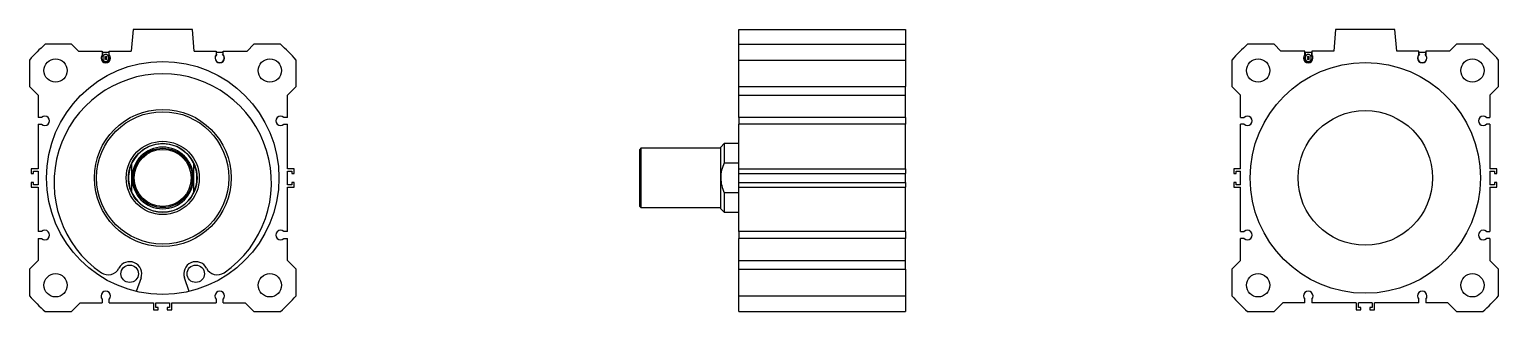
# Model space of a CAD drawing. Header units: inches. Extents: x -58 to 586, y -59 to 65.
import ezdxf

# ---------------------------------------------------------------- set-up
doc = ezdxf.new("R2010")
doc.units = ezdxf.units.IN
doc.header["$MEASUREMENT"] = 0

msp = doc.modelspace()

# ---------------------------------------------------------------- linework, layer by layer
at = {"color": 7, "linetype": 'Continuous'}
for p, q in [((-13, 65), (-13.83, 55.5)), ((13, 65), (-13, 65)), ((13.83, 55.5), (13, 65)), ((252.79, 65), (325.79, 65)), ((252.79, 58.5), (252.79, 65)), ((325.79, 65), (325.79, 58.5)), ((514.53, 65), (513.7, 55.5)), ((540.53, 65), (514.53, 65)), ((541.36, 55.5), (540.53, 65)), ((-40, 58.5), (-51.59, 58.5)), ((-40, 58.5), (-37, 55.5)), ((37, 55.5), (40, 58.5)), ((51.59, 58.5), (40, 58.5)), ((252.79, 58.5), (325.79, 58.5)), ((252.79, 51.59), (252.79, 58.5)), ((325.79, 58.5), (325.79, 51.59)), ((487.53, 58.5), (475.94, 58.5)), ((490.53, 55.5), (487.53, 58.5)), ((567.53, 58.5), (564.53, 55.5)), ((579.12, 58.5), (567.53, 58.5)), ((-58.5, 51.59), (-58.5, 40)), ((-37, 55.5), (-26.5, 55.5)), ((-26.5, 55.5), (-26.5, 53.93)), ((-26.4, 55.1), (-26.4, 53.93)), ((-26.4, 55.1), (-23.6, 55.1)), ((-26, 55.11), (-24, 55.11)), ((-26, 55.11), (-26, 55.1)), ((-24, 55.11), (-24, 55.1)), ((-23.6, 55.1), (-23.6, 53.93)), ((-23.5, 53.93), (-23.5, 55.5)), ((-23.5, 55.5), (-13.83, 55.5)), ((13.83, 55.5), (23.5, 55.5)), ((23.5, 55.5), (23.5, 53.93)), ((23.6, 55.1), (26.4, 55.1)), ((23.6, 55.1), (23.9, 54.8)), ((23.6, 53.93), (23.6, 55.1)), ((24, 55.11), (26, 55.11)), ((24, 55.11), (24, 55.1)), ((26, 55.11), (26, 55.1)), ((26.1, 54.8), (26.4, 55.1)), ((26.4, 55.1), (26.4, 53.93)), ((26.5, 53.93), (26.5, 55.5)), ((26.5, 55.5), (37, 55.5)), ((58.5, 40), (58.5, 51.59)), ((252.79, 51.59), (325.79, 51.59)), ((252.79, 40), (252.79, 51.59)), ((325.79, 51.59), (325.79, 40)), ((469.03, 51.59), (469.03, 40)), ((501.03, 55.5), (490.53, 55.5)), ((501.03, 53.93), (501.03, 55.5)), ((501.13, 55.1), (501.13, 53.93)), ((501.13, 55.1), (503.93, 55.1)), ((501.53, 55.11), (501.53, 55.1)), ((501.53, 55.11), (503.53, 55.11)), ((503.53, 55.11), (503.53, 55.1)), ((503.93, 55.1), (503.93, 53.93)), ((504.03, 55.5), (504.03, 53.93)), ((513.7, 55.5), (504.03, 55.5)), ((551.03, 55.5), (541.36, 55.5)), ((551.03, 53.93), (551.03, 55.5)), ((551.13, 53.93), (551.13, 55.1)), ((551.13, 55.1), (551.43, 54.8)), ((551.13, 55.1), (553.93, 55.1)), ((551.53, 55.11), (553.53, 55.11)), ((551.53, 55.11), (551.53, 55.1)), ((553.53, 55.11), (553.53, 55.1)), ((553.63, 54.8), (553.93, 55.1)), ((553.93, 55.1), (553.93, 53.93)), ((554.03, 55.5), (554.03, 53.93)), ((564.53, 55.5), (554.03, 55.5)), ((586.03, 40), (586.03, 51.59)), ((-58.5, 40), (-54.7, 36.2)), ((54.7, 36.2), (58.5, 40)), ((252.79, 36.2), (252.79, 40)), ((252.79, 40), (325.79, 40)), ((325.79, 36.2), (325.79, 40)), ((472.83, 36.2), (469.03, 40)), ((586.03, 40), (582.23, 36.2)), ((-54.7, 36.2), (-54.7, 26.5)), ((54.7, 26.5), (54.7, 36.2)), ((252.79, 36.2), (325.79, 36.2)), ((252.79, 26.5), (252.79, 36.2)), ((325.79, 26.5), (325.79, 36.2)), ((472.83, 26.5), (472.83, 36.2)), ((582.23, 36.2), (582.23, 26.5)), ((-53.13, 26.5), (-54.7, 26.5)), ((54.7, 26.5), (53.13, 26.5)), ((325.79, 26.5), (252.79, 26.5)), ((252.79, 26.5), (252.79, 23.5)), ((325.79, 26.5), (325.79, 23.5)), ((472.83, 26.5), (474.4, 26.5)), ((580.66, 26.5), (582.23, 26.5)), ((-54.7, 23.5), (-53.13, 23.5)), ((-54.7, 23.5), (-54.7, 4)), ((53.13, 23.5), (54.7, 23.5)), ((54.7, 4), (54.7, 23.5)), ((325.79, 23.5), (252.79, 23.5)), ((252.79, 4), (252.79, 23.5)), ((325.79, 4), (325.79, 23.5)), ((474.4, 23.5), (472.83, 23.5)), ((472.83, 4), (472.83, 23.5)), ((582.23, 23.5), (580.66, 23.5)), ((582.23, 23.5), (582.23, 4)), ((209.79, 13), (209.29, 12.5)), ((244.79, 13), (209.79, 13)), ((209.79, 13), (209.79, -13)), ((246.29, 15), (244.79, 13.5)), ((244.79, 0), (244.79, 13.5)), ((252.79, 15), (246.29, 15)), ((246.29, 15), (246.29, 6.54)), ((-13.5, 0), (-13.5, 6.54)), ((13.5, 6.54), (13.5, 0)), ((209.29, -12.5), (209.29, 12.5)), ((246.29, 6.54), (252.79, 6.54)), ((-57.7, 4), (-57.7, 2)), ((-54.7, 4), (-57.7, 4)), ((-57.7, 2), (-56.7, 2)), ((-56.7, 3), (-54.7, 3)), ((-56.7, 2), (-56.7, 3)), ((-54.7, 3), (-54.7, -3)), ((-13.5, -6.54), (-13.5, 0)), ((13.5, 0), (13.5, -6.54)), ((57.7, 4), (54.7, 4)), ((54.7, 3), (56.7, 3)), ((54.7, -3), (54.7, 3)), ((56.7, 3), (56.7, 2)), ((56.7, 2), (57.7, 2)), ((57.7, 2), (57.7, 4)), ((244.79, -13.5), (244.79, 0)), ((252.79, 4), (325.79, 4)), ((252.79, 2), (252.79, 4)), ((252.79, 2), (325.79, 2)), ((252.79, -2), (252.79, 2)), ((325.79, 4), (325.79, 2)), ((325.79, -2), (325.79, 2)), ((469.83, 4), (469.83, 2)), ((472.83, 4), (469.83, 4)), ((469.83, 2), (470.83, 2)), ((470.83, 3), (472.83, 3)), ((470.83, 2), (470.83, 3)), ((472.83, -3), (472.83, 3)), ((585.23, 4), (582.23, 4)), ((582.23, 3), (584.23, 3)), ((582.23, 3), (582.23, -3)), ((584.23, 3), (584.23, 2)), ((584.23, 2), (585.23, 2)), ((585.23, 2), (585.23, 4)), ((-57.7, -2), (-57.7, -4)), ((-56.7, -2), (-57.7, -2)), ((-57.7, -4), (-54.7, -4)), ((-56.7, -3), (-56.7, -2)), ((-54.7, -3), (-56.7, -3)), ((-54.7, -4), (-54.7, -23.5)), ((56.7, -3), (54.7, -3)), ((54.7, -4), (57.7, -4)), ((54.7, -23.5), (54.7, -4)), ((56.7, -2), (56.7, -3)), ((57.7, -2), (56.7, -2)), ((57.7, -4), (57.7, -2)), ((252.79, -2), (325.79, -2)), ((252.79, -4), (252.79, -2)), ((252.79, -4), (325.79, -4)), ((252.79, -23.5), (252.79, -4)), ((325.79, -2), (325.79, -4)), ((325.79, -23.5), (325.79, -4)), ((469.83, -2), (469.83, -4)), ((470.83, -2), (469.83, -2)), ((469.83, -4), (472.83, -4)), ((470.83, -3), (470.83, -2)), ((472.83, -3), (470.83, -3)), ((472.83, -23.5), (472.83, -4)), ((584.23, -3), (582.23, -3)), ((582.23, -4), (585.23, -4)), ((582.23, -4), (582.23, -23.5)), ((584.23, -2), (584.23, -3)), ((585.23, -2), (584.23, -2)), ((585.23, -4), (585.23, -2)), ((209.29, -12.5), (209.79, -13)), ((252.79, -6.54), (246.29, -6.54)), ((246.29, -6.54), (246.29, -15)), ((209.79, -13), (244.79, -13)), ((244.79, -13.5), (246.29, -15)), ((246.29, -15), (252.79, -15)), ((-53.13, -23.5), (-54.7, -23.5)), ((54.7, -23.5), (53.13, -23.5)), ((325.79, -23.5), (252.79, -23.5)), ((252.79, -23.5), (252.79, -26.5)), ((325.79, -23.5), (325.79, -26.5)), ((472.83, -23.5), (474.4, -23.5)), ((580.66, -23.5), (582.23, -23.5)), ((-54.7, -26.5), (-54.7, -36.2)), ((-54.7, -26.5), (-53.13, -26.5)), ((53.13, -26.5), (54.7, -26.5)), ((54.7, -36.2), (54.7, -26.5)), ((325.79, -26.5), (252.79, -26.5)), ((252.79, -36.2), (252.79, -26.5)), ((325.79, -36.2), (325.79, -26.5)), ((474.4, -26.5), (472.83, -26.5)), ((472.83, -36.2), (472.83, -26.5)), ((582.23, -26.5), (580.66, -26.5)), ((582.23, -26.5), (582.23, -36.2)), ((-54.7, -36.2), (-58.5, -40)), ((58.5, -40), (54.7, -36.2)), ((252.79, -40), (252.79, -36.2)), ((252.79, -36.2), (325.79, -36.2)), ((325.79, -40), (325.79, -36.2)), ((469.03, -40), (472.83, -36.2)), ((582.23, -36.2), (586.03, -40)), ((-58.5, -40), (-58.5, -51.59)), ((-9.52, -43.78), (-11.66, -49.65)), ((11.66, -49.65), (9.52, -43.78)), ((58.5, -51.59), (58.5, -40)), ((252.79, -40), (325.79, -40)), ((252.79, -51.59), (252.79, -40)), ((325.79, -40), (325.79, -51.59)), ((469.03, -40), (469.03, -51.59)), ((586.03, -51.59), (586.03, -40)), ((-40, -58.5), (-36.2, -54.7)), ((-36.2, -54.7), (-26.5, -54.7)), ((-26.5, -53.13), (-26.5, -54.7)), ((-23.5, -54.7), (-23.5, -53.13)), ((-23.5, -54.7), (-4, -54.7)), ((-4, -54.7), (-4, -57.7)), ((-4, -57.7), (-2, -57.7)), ((-3, -56.7), (-3, -54.7)), ((-3, -54.7), (3, -54.7)), ((-2, -56.7), (-3, -56.7)), ((-2, -57.7), (-2, -56.7)), ((2, -56.7), (2, -57.7)), ((3, -56.7), (2, -56.7)), ((2, -57.7), (4, -57.7)), ((3, -54.7), (3, -56.7)), ((4, -57.7), (4, -54.7)), ((4, -54.7), (23.5, -54.7)), ((23.5, -53.13), (23.5, -54.7)), ((26.5, -54.7), (26.5, -53.13)), ((26.5, -54.7), (36.2, -54.7)), ((36.2, -54.7), (40, -58.5)), ((252.79, -51.59), (325.79, -51.59)), ((252.79, -58.5), (252.79, -51.59)), ((325.79, -51.59), (325.79, -58.5)), ((491.33, -54.7), (487.53, -58.5)), ((501.03, -54.7), (491.33, -54.7)), ((501.03, -54.7), (501.03, -53.13)), ((504.03, -53.13), (504.03, -54.7)), ((523.53, -54.7), (504.03, -54.7)), ((523.53, -54.7), (523.53, -57.7)), ((523.53, -57.7), (525.53, -57.7)), ((524.53, -56.7), (524.53, -54.7)), ((530.53, -54.7), (524.53, -54.7)), ((525.53, -56.7), (524.53, -56.7)), ((525.53, -57.7), (525.53, -56.7)), ((529.53, -56.7), (529.53, -57.7)), ((530.53, -56.7), (529.53, -56.7)), ((529.53, -57.7), (531.53, -57.7)), ((530.53, -54.7), (530.53, -56.7)), ((531.53, -57.7), (531.53, -54.7)), ((551.03, -54.7), (531.53, -54.7)), ((551.03, -54.7), (551.03, -53.13)), ((554.03, -53.13), (554.03, -54.7)), ((563.73, -54.7), (554.03, -54.7)), ((567.53, -58.5), (563.73, -54.7)), ((-51.59, -58.5), (-40, -58.5)), ((40, -58.5), (51.59, -58.5)), ((252.79, -58.5), (325.79, -58.5)), ((475.94, -58.5), (487.53, -58.5)), ((567.53, -58.5), (579.12, -58.5))]:
    msp.add_line(p, q, dxfattribs=at)
at = {"color": 7, "linetype": 'Continuous', "flags": 128}
for points in [[(-25, 54.1), (-25.12, 54.09), (-25.23, 54.08), (-25.35, 54.05), (-25.46, 54), (-25.57, 53.95), (-25.67, 53.89), (-25.77, 53.81), (-25.87, 53.73), (-25.95, 53.63), (-26.03, 53.53), (-26.11, 53.42), (-26.17, 53.3), (-26.22, 53.18), (-26.27, 53.05), (-26.3, 52.91), (-26.33, 52.78), (-26.34, 52.64), (-26.35, 52.5), (-26.34, 52.36), (-26.33, 52.22), (-26.3, 52.09), (-26.27, 51.95), (-26.22, 51.82), (-26.17, 51.7), (-26.11, 51.58), (-26.03, 51.47), (-25.95, 51.37), (-25.87, 51.27), (-25.77, 51.19), (-25.67, 51.11), (-25.57, 51.05), (-25.46, 51), (-25.35, 50.95), (-25.23, 50.92), (-25.12, 50.91), (-25, 50.9), (-24.88, 50.91), (-24.77, 50.92), (-24.65, 50.95), (-24.54, 51), (-24.43, 51.05), (-24.33, 51.11), (-24.23, 51.19), (-24.13, 51.27), (-24.05, 51.37), (-23.97, 51.47), (-23.89, 51.58), (-23.83, 51.7), (-23.78, 51.82), (-23.73, 51.95), (-23.7, 52.09), (-23.67, 52.22), (-23.66, 52.36), (-23.65, 52.5), (-23.66, 52.64), (-23.67, 52.78), (-23.7, 52.91), (-23.73, 53.05), (-23.78, 53.18), (-23.83, 53.3), (-23.89, 53.42), (-23.97, 53.53), (-24.05, 53.63), (-24.13, 53.73), (-24.23, 53.81), (-24.33, 53.89), (-24.43, 53.95), (-24.54, 54), (-24.65, 54.05), (-24.77, 54.08), (-24.88, 54.09), (-25, 54.1)], [(502.53, 54.1), (502.41, 54.09), (502.29, 54.08), (502.18, 54.05), (502.07, 54), (501.96, 53.95), (501.85, 53.89), (501.75, 53.81), (501.66, 53.73), (501.57, 53.63), (501.49, 53.53), (501.42, 53.42), (501.36, 53.3), (501.31, 53.18), (501.26, 53.05), (501.22, 52.91), (501.2, 52.78), (501.18, 52.64), (501.18, 52.5), (501.18, 52.36), (501.2, 52.22), (501.22, 52.09), (501.26, 51.95), (501.31, 51.82), (501.36, 51.7), (501.42, 51.58), (501.49, 51.47), (501.57, 51.37), (501.66, 51.27), (501.75, 51.19), (501.85, 51.11), (501.96, 51.05), (502.07, 51), (502.18, 50.95), (502.29, 50.92), (502.41, 50.91), (502.53, 50.9), (502.65, 50.91), (502.76, 50.92), (502.88, 50.95), (502.99, 51), (503.1, 51.05), (503.2, 51.11), (503.3, 51.19), (503.4, 51.27), (503.48, 51.37), (503.56, 51.47), (503.63, 51.58), (503.7, 51.7), (503.75, 51.82), (503.8, 51.95), (503.83, 52.09), (503.86, 52.22), (503.87, 52.36), (503.88, 52.5), (503.87, 52.64), (503.86, 52.78), (503.83, 52.91), (503.8, 53.05), (503.75, 53.18), (503.7, 53.3), (503.63, 53.42), (503.56, 53.53), (503.48, 53.63), (503.4, 53.73), (503.3, 53.81), (503.2, 53.89), (503.1, 53.95), (502.99, 54), (502.88, 54.05), (502.76, 54.08), (502.65, 54.09), (502.53, 54.1)]]:
    msp.add_lwpolyline(points, dxfattribs=at)
at = {"color": 7, "linetype": 'Continuous'}
for centre, radius in [((-47, 47), 5.1), ((-25, 52.9), 0.375), ((-25, 52.1), 0.375), ((-25, 52.9), 0.25), ((-25, 52.1), 0.25), ((47, 47), 5.1), ((480.53, 47), 5.1), ((502.53, 52.9), 0.375), ((502.53, 52.1), 0.375), ((502.53, 52.9), 0.25), ((502.53, 52.1), 0.25), ((574.53, 47), 5.1), ((0, 0), 51), ((527.53, 0), 50.5), ((0, 0), 30), ((0, 0), 29), ((527.53, 0), 29.5), ((0, 0), 16.05), ((0, 0), 15.05), ((0, 0), 13), ((0, 0), 12.5), ((-14.5, -41.96), 3.82), ((14.5, -41.96), 3.82), ((-47, -47), 5.1), ((47, -47), 5.1), ((480.53, -47), 5.1), ((574.53, -47), 5.1)]:
    msp.add_circle(centre, radius, dxfattribs=at)
for centre, radius, start, end in [((0, 0), 78, 131.40962, 138.59038), ((0, 0), 78, 41.40962, 48.59038), ((527.53, 0), 78, 131.40962, 138.59038), ((527.53, 0), 78, 41.40962, 48.59038), ((-25, 52.5), 2.07, 136.29373, 43.70627), ((-25, 52.5), 2, 134.427, 45.573), ((25, 52.5), 2.07, 136.29373, 43.70627), ((25, 52.5), 2, 134.427, 45.573), ((20.05, 45.47), 9.18, 65.20513, 67.25187), ((29.95, 45.47), 9.18, 112.74813, 114.79487), ((502.53, 52.5), 2.07, 136.29373, 43.70627), ((502.53, 52.5), 2, 134.427, 45.573), ((552.53, 52.5), 2.07, 136.29373, 43.70627), ((552.53, 52.5), 2, 134.427, 45.573), ((547.58, 45.47), 9.18, 65.20513, 67.25187), ((557.48, 45.47), 9.18, 112.74813, 114.79487), ((0, -2.12), 47.7, 304.36151, 235.63849), ((-51.7, 25), 2.08, 226.29373, 133.70627), ((51.7, 25), 2.08, 46.29373, 313.70627), ((475.83, 25), 2.08, 226.29373, 133.70627), ((579.23, 25), 2.08, 46.29373, 313.70627), ((0, 0), 15, 25.84193, 154.15807), ((0, 0), 13.5, 0, 180), ((0, 0), 15, 154.15807, 180), ((0, 0), 15, 0, 25.84193), ((261.06, -0.29), 16.28, 155.18665, 178.97141), ((0, 0), 13.5, 180, 0), ((0, 0), 15, 180, 205.84193), ((0, 0), 15, 334.15807, 0), ((261.21, 0.33), 16.42, 181.13471, 204.70722), ((0, 0), 15, 205.84193, 334.15807), ((-51.7, -25), 2.08, 226.29373, 133.70627), ((51.7, -25), 2.08, 46.29373, 313.70627), ((475.83, -25), 2.08, 226.29373, 133.70627), ((579.23, -25), 2.08, 46.29373, 313.70627), ((-14.5, -41.96), 5.3, 340, 152.81924), ((14.5, -41.96), 5.3, 27.18076, 200), ((-23.93, -37.12), 5.3, 235.63849, 332.81924), ((23.93, -37.12), 5.3, 207.18076, 304.36151), ((-25, -51.7), 2.08, 316.29373, 223.70627), ((25, -51.7), 2.08, 316.29373, 223.70627), ((502.53, -51.7), 2.08, 316.29373, 223.70627), ((552.53, -51.7), 2.08, 316.29373, 223.70627), ((0, 0), 78, 221.40962, 228.59038), ((0, 0), 78, 311.40962, 318.59038), ((527.53, 0), 78, 221.40962, 228.59038), ((527.53, 0), 78, 311.40962, 318.59038)]:
    msp.add_arc(centre, radius, start, end, dxfattribs=at)

doc.saveas('drawing.dxf')
